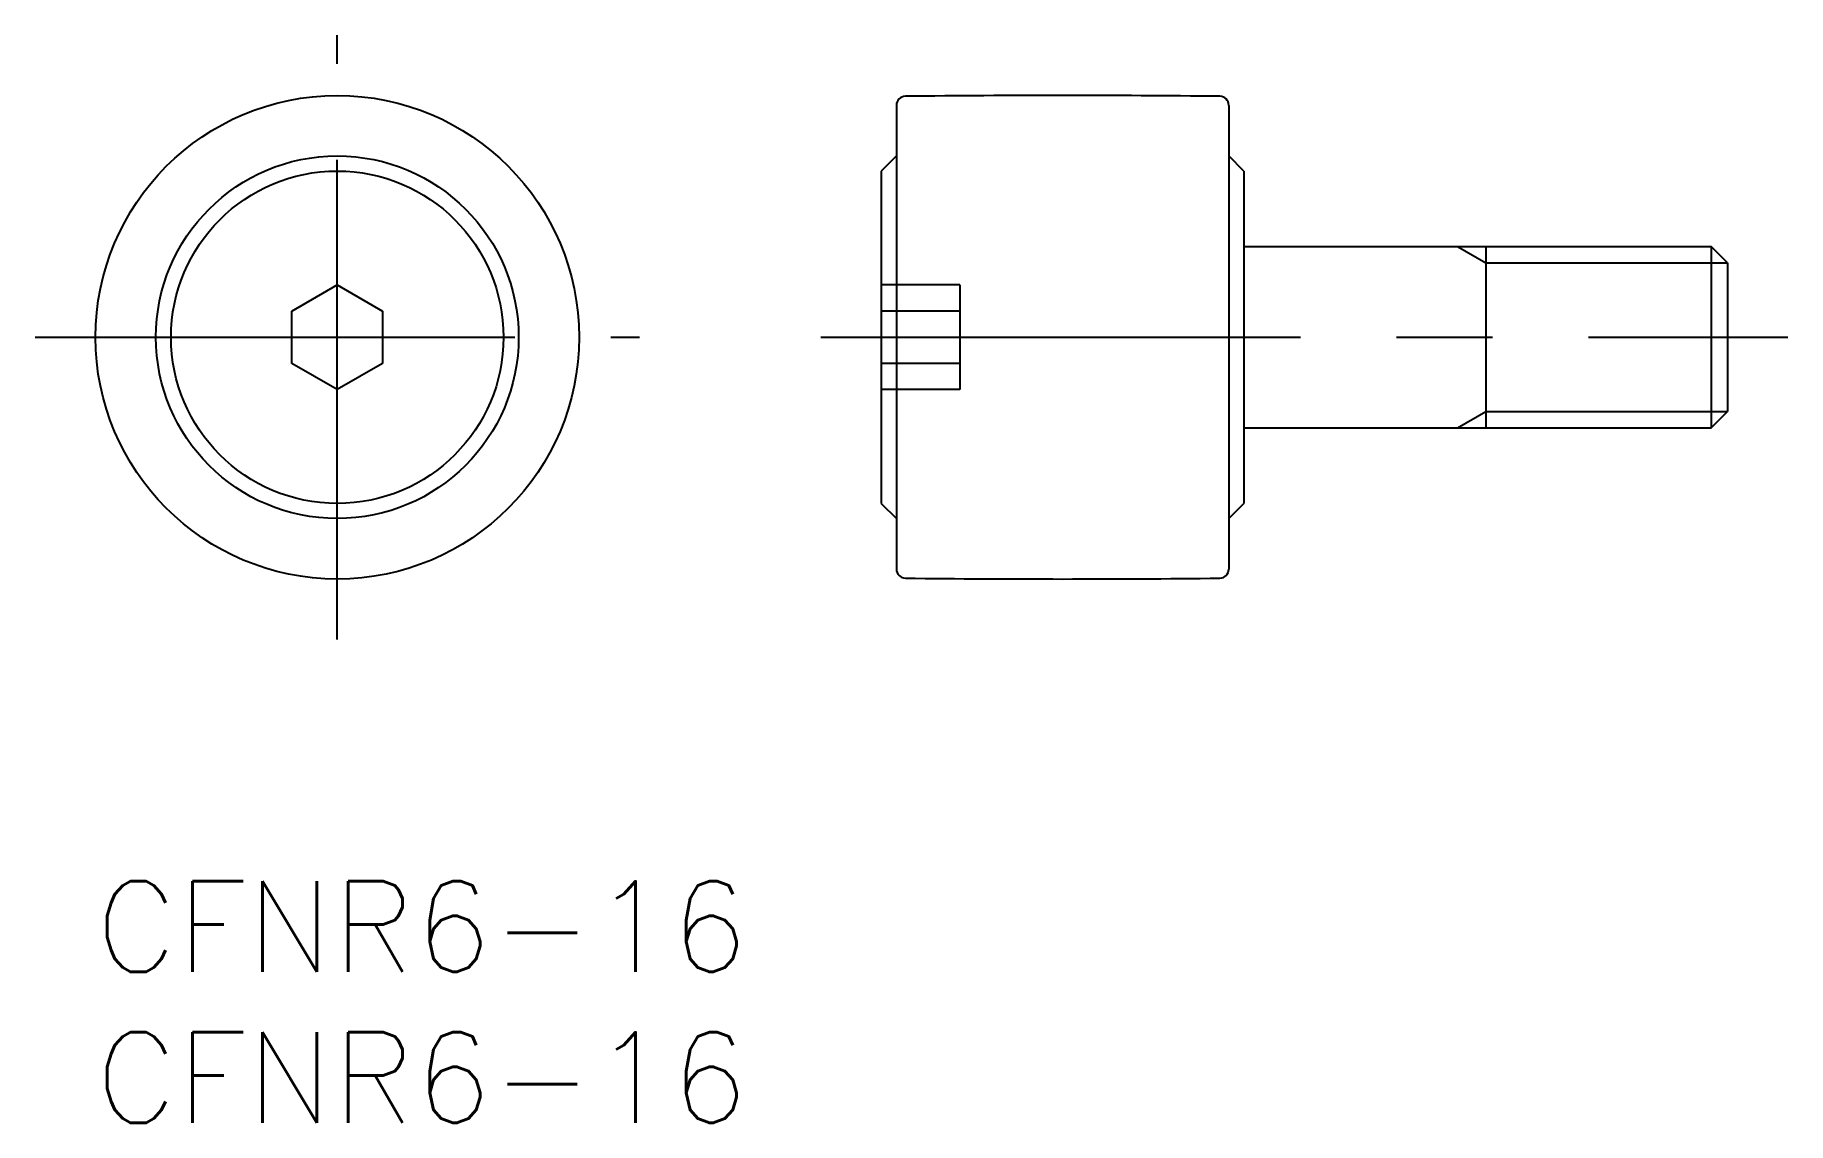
# Model space of a CAD drawing. Extents: x -2 to 56, y -8 to 28.
import ezdxf

# ---------------------------------------------------------------- set-up
doc = ezdxf.new("R2010")
doc.units = 0
doc.header["$LTSCALE"] = 0.5
doc.linetypes.add('CENTER', pattern=[50.8, 31.75, -6.35, 6.35, -6.35])
doc.linetypes.add('DASHED', pattern=[19.05, 12.7, -6.35])
for name, color, linetype in [('MSM_CENTER', 1, 'CENTER'), ('MSM_CONTINUOUS', 7, 'CONTINUOUS'), ('MSM_DASHED', 4, 'DASHED'), ('MSM_NARROW', 5, 'CONTINUOUS'), ('MSM_PART_NUMBER', 7, 'CONTINUOUS')]:
    doc.layers.add(name, color=color, linetype=linetype)
doc.styles.get("Standard").update_dxf_attribs({"font": 'txt.shx', "height": 3, "bigfont": 'bigfont.shx'})

# ---------------------------------------------------------------- blocks, each defined once
blk = doc.blocks.new('*U12')
at = {"layer": 'MSM_PART_NUMBER'}
blk.add_text('CFNR6-16', height=3, dxfattribs=at).set_placement((0, -3))
blk = doc.blocks.new('*U13')
at = {"layer": 'MSM_PART_NUMBER'}
blk.add_text('CFNR6-16', height=3, dxfattribs=at).set_placement((0, -8))

msp = doc.modelspace()

# ---------------------------------------------------------------- linework, layer by layer
at = {"layer": 'MSM_CENTER'}
for p, q in [((8, 8), (8, 28)), ((-2, 18), (18, 18)), ((24, 18), (56, 18))]:
    msp.add_line(p, q, dxfattribs=at)
at = {"layer": 'MSM_CONTINUOUS'}
for p, q in [((26.5, 25.673), (26.5, 10.327)), ((37.5, 25.673), (37.5, 10.327)), ((26.5, 24), (26, 23.5)), ((38, 23.5), (37.5, 24)), ((26, 23.5), (26, 12.5)), ((38, 23.5), (38, 12.5)), ((38, 21), (53.458, 21)), ((46, 21), (46, 15)), ((54, 20.458), (53.458, 21)), ((53.458, 21), (53.458, 15)), ((54, 20.458), (54, 15.542)), ((6.5, 18.866), (8, 19.732)), ((8, 19.732), (9.5, 18.866)), ((6.5, 17.134), (6.5, 18.866)), ((9.5, 18.866), (9.5, 17.134)), ((8, 16.268), (6.5, 17.134)), ((9.5, 17.134), (8, 16.268)), ((53.458, 15), (54, 15.542)), ((38, 15), (53.458, 15)), ((26, 12.5), (26.5, 12)), ((37.5, 12), (38, 12.5))]:
    msp.add_line(p, q, dxfattribs=at)
for radius in [8, 6, 5.5]:
    msp.add_circle((8, 18), radius, dxfattribs=at)
for centre, radius, start, end in [((26.8, 25.673), 0.3, 90.59624, 180), ((32, -474), 500, 89.40376, 90.59624), ((37.2, 25.673), 0.3, 0, 89.40521), ((26.8, 10.327), 0.3, 180, 269.40376), ((32, 510), 500, 269.40376, 270.59624), ((37.2, 10.327), 0.3, 270.59479, 0)]:
    msp.add_arc(centre, radius, start, end, dxfattribs=at)
at = {"layer": 'MSM_DASHED'}
for p, q in [((28.6, 19.732), (26, 19.732)), ((28.6, 19.732), (28.6, 16.268)), ((28.6, 18.866), (26, 18.866)), ((28.6, 17.134), (26, 17.134)), ((28.6, 16.268), (26, 16.268))]:
    msp.add_line(p, q, dxfattribs=at)
at = {"layer": 'MSM_NARROW'}
for p, q in [((45.062, 21), (46, 20.458)), ((46, 20.458), (54, 20.458)), ((45.062, 15), (46, 15.542)), ((46, 15.542), (54, 15.542))]:
    msp.add_line(p, q, dxfattribs=at)

# ---------------------------------------------------------------- block references
at = {"layer": 'MSM_CONTINUOUS'}
for name in ['*U12', '*U13']:
    msp.add_blockref(name, (0, 0), dxfattribs=at)

doc.saveas('drawing.dxf')
